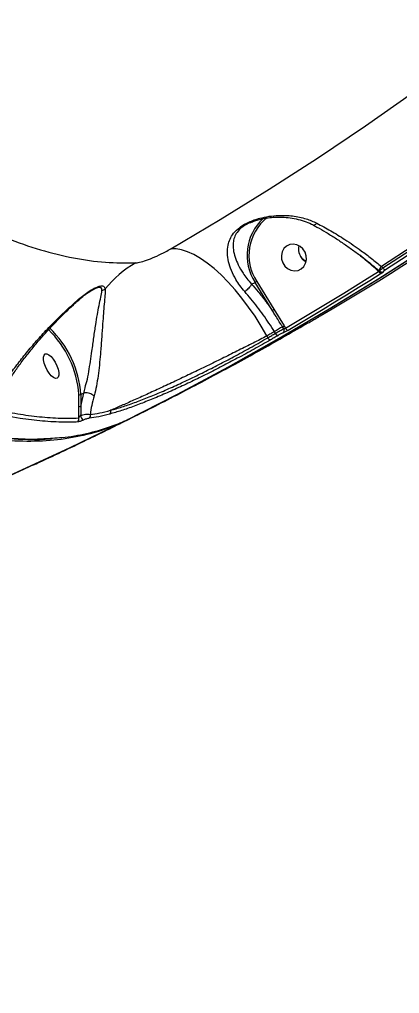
# Model space of a CAD drawing. Header units: millimetres. Extents: x -7245 to 6306, y -6696 to 5973.
# Drawn here: x 2299.5 to 2425.8, y -3013.6 to -2690.3 of the extents above; entities that cross this region are included whole.
import ezdxf

# ---------------------------------------------------------------- set-up
doc = ezdxf.new("R2010")
doc.units = ezdxf.units.MM
for name, color, linetype in [('DIKOM_ОБЪЕКТ', 7, 'Continuous'), ('DIKOM_РАЗМЕР_ЗОНА', 7, 'Continuous'), ('DIKOM_РАЗМЕР_ОБЪЕКТА', 7, 'Continuous')]:
    doc.layers.add(name, color=color, linetype=linetype)
doc.styles.add('style1', font='arial.ttf', dxfattribs={"width": 0.8})
doc.dimstyles.new('1-50', dxfattribs={"dimtxt": 300, "dimasz": 200, "dimexe": 100, "dimexo": 0, "dimgap": 100, "dimtad": 1, "dimtxsty": 'style1', "dimcen": 200, "dimclrd": 7, "dimclre": 7, "dimclrt": 7, "dimadec": 1, "dimazin": 2, "dimtfac": 1, "dimtmove": 0, "dimatfit": 2, "dimfxl": 0, "dimlwd": 25, "dimlwe": 18, "dimarcsym": 0})

# ---------------------------------------------------------------- blocks, each defined once
blk = doc.blocks.new('*D10')
at = {"layer": 'Defpoints', "color": 0, "transparency": 16777216}
for p in [(-4365.71, 2792.53), (4306.16, 475.6), (4306.16, -5965.27)]:
    blk.add_point(p, dxfattribs=at)
at = {"layer": 'DIKOM_РАЗМЕР_ОБЪЕКТА', "color": 7, "lineweight": 18, "transparency": 16777216}
for p, q in [((-4365.71, 2792.53), (-4365.71, -6065.27)), ((4306.16, 475.6), (4306.16, -6065.27))]:
    blk.add_line(p, q, dxfattribs=at)
at = {"layer": 'DIKOM_РАЗМЕР_ОБЪЕКТА', "color": 7, "lineweight": 25, "transparency": 16777216}
blk.add_line((-4165.71, -5965.27), (4106.16, -5965.27), dxfattribs=at)
at = {"layer": 'DIKOM_РАЗМЕР_ОБЪЕКТА', "color": 7, "transparency": 16777216}
for points in [[(-4165.71, -5931.93), (-4165.71, -5998.6), (-4365.71, -5965.27)], [(4106.16, -5931.93), (4106.16, -5998.6), (4306.16, -5965.27)]]:
    blk.add_solid(points, dxfattribs=at)
at = {"layer": 'DIKOM_РАЗМЕР_ОБЪЕКТА', "color": 7, "transparency": 16777216, "insert": (-85.78, -5712.1), "char_height": 300, "attachment_point": 5, "style": 'style1'}
blk.add_mtext('8650', dxfattribs=at)
blk = doc.blocks.new('*D12')
at = {"layer": 'Defpoints', "color": 0, "transparency": 16777216}
for p in [(-5865.71, 123.34), (6306.18, -91.92), (6306.18, -6596.14)]:
    blk.add_point(p, dxfattribs=at)
at = {"layer": 'DIKOM_РАЗМЕР_ЗОНА', "color": 7, "lineweight": 18, "transparency": 16777216}
for p, q in [((-5865.71, 123.34), (-5865.71, -6696.14)), ((6306.18, -91.92), (6306.18, -6696.14))]:
    blk.add_line(p, q, dxfattribs=at)
at = {"layer": 'DIKOM_РАЗМЕР_ЗОНА', "color": 7, "lineweight": 25, "transparency": 16777216}
blk.add_line((-5665.71, -6596.14), (6106.18, -6596.14), dxfattribs=at)
at = {"layer": 'DIKOM_РАЗМЕР_ЗОНА', "color": 7, "transparency": 16777216}
for points in [[(-5665.71, -6562.81), (-5665.71, -6629.48), (-5865.71, -6596.14)], [(6106.18, -6562.81), (6106.18, -6629.48), (6306.18, -6596.14)]]:
    blk.add_solid(points, dxfattribs=at)
at = {"layer": 'DIKOM_РАЗМЕР_ЗОНА', "color": 7, "transparency": 16777216, "insert": (-71.19, -6342.97), "char_height": 300, "attachment_point": 5, "style": 'style1'}
blk.add_mtext('12150', dxfattribs=at)

msp = doc.modelspace()

# ---------------------------------------------------------------- linework, layer by layer
at = {"layer": 'DIKOM_ОБЪЕКТ', "color": 7, "linetype": 'Continuous', "lineweight": 15}
for p, q in [((2376.281, -2757.728), (2376.112, -2757.794)), ((2413.913, -2769.678), (2412.629, -2768.57)), ((2419.081, -2773.752), (2419.27, -2773.915)), ((2419.176, -2773.905), (2419.282, -2773.905)), ((2419.793, -2772.271), (2420.313, -2772.72)), ((2378.386, -2777.269), (2384.073, -2786.484)), ((2376.64, -2778.128), (2377.818, -2777.602)), ((2383.505, -2786.818), (2377.818, -2777.602)), ((2384.073, -2786.484), (2387.453, -2792.034)), ((2398.769, -2789.135), (2398.742, -2789.152)), ((2387.329, -2793.011), (2386.921, -2792.349)), ((2387.453, -2792.034), (2387.92, -2792.791)), ((2393.727, -2792.058), (2395.469, -2791.057)), ((2381.782, -2795.366), (2382.073, -2795.959)), ((2384.607, -2794.49), (2384.261, -2793.929)), ((2319.233, -2818.68), (2319.262, -2814.745)), ((2319.929, -2818.771), (2320.915, -2814.357)), ((2319.959, -2814.834), (2319.929, -2818.771)), ((2320.915, -2814.357), (2319.959, -2814.834)), ((2320.915, -2814.357), (2320.918, -2814.356)), ((2319.224, -2822.597), (2319.233, -2818.68)), ((2337.427, -2822.211), (2333.608, -2824.106)), ((2335.643, -2823.11), (2337.902, -2821.972)), ((2334.868, -2823.458), (2334.905, -2823.44)), ((2301.202, -2839.484), (2303.345, -2838.521))]:
    msp.add_line(p, q, dxfattribs=at)
at = {"layer": 'DIKOM_ОБЪЕКТ', "color": 7, "linetype": 'Continuous', "lineweight": 15, "flags": 128}
for points in [[(2349.835, -2766.446), (2366.279, -2756.727), (2382.537, -2746.687), (2398.603, -2736.327), (2414.474, -2725.651), (2430.143, -2714.664)], [(2502.283, -2713.688), (2492.28, -2721.465), (2482.186, -2729.113), (2472.003, -2736.634), (2461.732, -2744.025), (2451.374, -2751.284), (2440.93, -2758.413), (2430.403, -2765.408), (2419.793, -2772.271)], [(2420.313, -2772.72), (2430.9, -2765.87), (2441.405, -2758.887), (2451.826, -2751.772), (2462.163, -2744.526), (2472.412, -2737.149), (2482.574, -2729.644), (2492.647, -2722.01), (2502.63, -2714.25)], [(2503.568, -2714.897), (2493.577, -2722.664), (2483.496, -2730.303), (2473.325, -2737.816), (2463.067, -2745.198), (2452.723, -2752.45), (2442.293, -2759.571), (2431.779, -2766.559), (2421.183, -2773.415)], [(2334.905, -2823.44), (2352.056, -2814.664), (2369.041, -2805.562), (2385.854, -2796.136), (2402.491, -2786.389), (2418.945, -2776.325), (2435.212, -2765.946)], [(2435.951, -2765.616), (2419.684, -2775.994), (2403.229, -2786.058), (2386.593, -2795.805), (2369.78, -2805.231), (2352.795, -2814.334), (2335.643, -2823.11)], [(2381.782, -2795.366), (2379.863, -2792.063), (2377.826, -2788.851), (2375.692, -2785.759), (2373.478, -2782.814), (2371.206, -2780.043), (2368.896, -2777.473), (2366.569, -2775.125), (2364.247, -2773.023), (2361.949, -2771.185), (2359.699, -2769.626), (2357.515, -2768.363), (2355.418, -2767.406), (2353.427, -2766.764), (2351.561, -2766.443), (2349.835, -2766.446)], [(2387.698, -2772.185), (2388.636, -2773.028), (2389.742, -2773.573), (2390.927, -2773.773), (2392.096, -2773.614), (2393.153, -2773.108), (2394.014, -2772.297), (2394.607, -2771.246), (2394.885, -2770.039), (2394.826, -2768.777), (2394.434, -2767.559), (2393.742, -2766.485), (2392.804, -2765.642), (2391.698, -2765.097), (2390.512, -2764.897), (2389.344, -2765.056), (2388.286, -2765.562), (2387.426, -2766.373), (2386.833, -2767.424), (2386.555, -2768.63), (2386.614, -2769.893), (2387.005, -2771.111), (2387.698, -2772.185)], [(2394.77, -2770.729), (2394.347, -2770.474), (2393.409, -2769.631)], [(2399.475, -2788.712), (2403.385, -2786.412), (2407.284, -2784.094), (2411.173, -2781.759), (2415.051, -2779.406), (2418.92, -2777.036), (2422.779, -2774.648), (2426.627, -2772.243), (2430.465, -2769.821)], [(2387.92, -2792.791), (2391.825, -2790.493), (2395.721, -2788.177), (2399.607, -2785.844), (2403.483, -2783.493), (2407.348, -2781.125), (2411.203, -2778.74), (2415.048, -2776.336), (2418.883, -2773.916)], [(2419.176, -2773.905), (2419.192, -2773.874), (2419.2, -2773.855)], [(2419.753, -2774.611), (2415.916, -2777.033), (2412.067, -2779.439), (2408.209, -2781.827), (2404.34, -2784.197), (2400.462, -2786.549), (2396.573, -2788.885), (2392.674, -2791.202), (2388.765, -2793.502)], [(2395.469, -2791.057), (2395.787, -2790.874), (2396.104, -2790.69), (2396.421, -2790.507), (2396.738, -2790.323), (2397.055, -2790.139), (2397.372, -2789.955), (2397.689, -2789.771), (2398.005, -2789.587)], [(2384.261, -2793.929), (2383.951, -2794.108), (2383.642, -2794.288), (2383.332, -2794.469), (2383.022, -2794.648), (2382.712, -2794.827), (2382.402, -2795.007), (2382.092, -2795.187), (2381.782, -2795.366)], [(2382.073, -2795.959), (2382.39, -2795.776), (2382.707, -2795.592), (2383.024, -2795.409), (2383.341, -2795.225), (2383.657, -2795.042), (2383.974, -2794.858), (2384.29, -2794.674), (2384.607, -2794.49)], [(2385.448, -2795.203), (2385.131, -2795.387), (2384.814, -2795.571), (2384.497, -2795.755), (2384.18, -2795.939), (2383.863, -2796.123), (2383.546, -2796.306), (2383.229, -2796.49), (2382.911, -2796.673)], [(2312.059, -2809.431), (2311.512, -2809.476), (2310.849, -2809.189), (2310.123, -2808.596), (2309.394, -2807.743), (2308.72, -2806.699), (2308.156, -2805.549), (2307.748, -2804.386), (2307.529, -2803.304), (2307.517, -2802.393), (2307.712, -2801.722), (2308.099, -2801.35), (2308.646, -2801.304), (2309.31, -2801.591), (2310.035, -2802.184), (2310.765, -2803.037), (2311.439, -2804.081), (2312.002, -2805.231), (2312.41, -2806.394), (2312.629, -2807.476), (2312.642, -2808.388), (2312.446, -2809.058), (2312.059, -2809.431)], [(2283.827, -2847.218), (2298.056, -2840.933), (2315.539, -2832.848), (2332.867, -2824.432)], [(2333.608, -2824.106), (2316.28, -2832.522), (2298.797, -2840.607), (2289.693, -2844.659)], [(2335.399, -2823.193), (2335.433, -2823.186), (2335.615, -2823.124)], [(2335.643, -2823.11), (2335.563, -2823.125), (2335.538, -2823.124)]]:
    msp.add_lwpolyline(points, dxfattribs=at)
at = {"layer": 'DIKOM_ОБЪЕКТ', "color": 7, "linetype": 'Continuous', "lineweight": 15}
for centre, radius, start, end in [((2391.645, -2768.598), 16.5, 132.47864, 213.06999), ((2391.641, -2768.554), 15.864, 128.09001, 213.32425), ((2397.037, -2766.51), 4.789, 166.44025, 241.7521), ((2397.056, -2766.501), 4.806, 166.60045, 220.64046), ((2356.115, -2802.633), 36.257, 119.60541, 140.86383), ((2419.915, -2773.516), 1.107, 201.17332, 261.60664), ((2421.563, -2774.044), 2.506, 134.94505, 173.16854), ((2419.952, -2773.387), 0.933, 213.75676, 289.76816), ((2419.994, -2773.25), 0.901, 280.29735, 301.95722), ((2421.352, -2772.312), 1.116, 201.45414, 261.2952), ((2375.255, -2772.576), 5.642, 297.01699, 303.70793), ((2326.326, -2777.745), 2.606, 283.82905, 309.73507), ((2381.073, -2782.027), 5.373, 296.91841, 303.94962), ((2286.334, -2817.123), 33.014, 4.13103, 46.31079), ((2285.861, -2817.343), 34.19, 4.20757, 45.95064), ((2402.235, -2821.172), 32.639, 117.98285, 123.41529), ((2384.013, -2786.843), 6.227, 297.83443, 303.52882), ((2386.512, -2793.567), 0.988, 307.0785, 34.22113), ((2388.938, -2792.439), 1.077, 199.06066, 260.74549), ((2383.094, -2795.61), 1.079, 198.86848, 260.27866), ((2385.629, -2794.137), 1.081, 199.01981, 260.33939), ((2319.677, -2814.271), 0.63, 228.78107, 296.54903), ((2319.649, -2818.208), 0.629, 228.66842, 296.50734), ((2322.537, -2821.328), 2.712, 189.77223, 227.59197), ((2322.134, -2821.824), 1.034, 301.85016, 22.46206), ((2328.887, -2820.504), 1.016, 309.37426, 26.71715), ((2318.27, -2823.012), 1.04, 299.94593, 23.50208), ((2332.475, -2823.656), 0.869, 296.80011, 327.81449), ((2332.429, -2823.533), 1, 296.45092, 324.84119), ((2333.524, -2823.84), 0.279, 233.81519, 287.42971), ((2333.221, -2823.334), 0.863, 296.63735, 324.22697), ((2334.465, -2822.543), 1, 293.75759, 296.55448)]:
    msp.add_arc(centre, radius, start, end, dxfattribs=at)
for points, knots in [([(2332.867, -2824.432), (2331.151, -2825.126), (2326.491, -2827.01), (2318.409, -2829.098), (2308.502, -2830.376), (2298.071, -2830.435), (2287.176, -2829.301), (2275.863, -2826.97), (2264.166, -2823.441), (2252.095, -2818.694), (2239.679, -2812.761), (2226.959, -2805.671), (2213.994, -2797.461), (2200.845, -2788.165), (2187.551, -2777.805), (2174.132, -2766.374), (2160.613, -2753.912), (2147.035, -2740.47), (2133.464, -2726.109), (2119.96, -2710.898), (2106.734, -2695.069), (2093.803, -2678.673), (2081.18, -2661.779), (2068.734, -2644.237), (2056.521, -2626.123), (2044.595, -2607.513), (2032.842, -2588.216), (2021.304, -2568.23), (2010.007, -2547.582), (1999.13, -2526.586), (1988.72, -2505.341), (1978.827, -2483.946), (1969.488, -2462.466), (1960.729, -2440.936), (1952.552, -2419.393), (1944.979, -2397.904), (1938.041, -2376.567), (1931.785, -2355.489), (1926.543, -2336.05), (1923.653, -2323.8), (1922.363, -2318.332)], [0, 0, 0, 0, 0.015652, 0.0424895, 0.0694113, 0.0963764, 0.1233415, 0.1502635, 0.1771007, 0.203938, 0.23086, 0.2578251, 0.2847901, 0.3117122, 0.3385491, 0.3653864, 0.3923085, 0.4192737, 0.4462389, 0.4731606, 0.4999983, 0.5258461, 0.5517704, 0.5777322, 0.6036941, 0.6296183, 0.6554664, 0.6823044, 0.7092256, 0.7361905, 0.7631562, 0.7900778, 0.8169157, 0.8437526, 0.8706753, 0.8976397, 0.9246051, 0.9515272, 0.9783651, 1, 1, 1, 1]), ([(1923.794, -2318.982), (1924.11, -2320.369), (1925.183, -2325.088), (1927.193, -2333.237), (1929.813, -2343.4), (1932.599, -2353.615), (1935.535, -2363.853), (1938.622, -2374.118), (1941.861, -2384.414), (1945.253, -2394.744), (1948.799, -2405.11), (1952.499, -2415.517), (1956.354, -2425.966), (1960.367, -2436.461), (1964.538, -2447.005), (1968.864, -2457.59), (1973.331, -2468.179), (1977.92, -2478.729), (1982.619, -2489.211), (1987.427, -2499.621), (1992.345, -2509.963), (1997.373, -2520.241), (2002.514, -2530.459), (2007.768, -2540.619), (2013.139, -2550.724), (2018.625, -2560.777), (2024.231, -2570.781), (2029.955, -2580.734), (2035.782, -2590.61), (2041.688, -2600.367), (2047.653, -2609.972), (2053.67, -2619.412), (2059.741, -2628.694), (2065.869, -2637.822), (2072.056, -2646.797), (2078.302, -2655.625), (2084.611, -2664.307), (2090.983, -2672.844), (2097.422, -2681.24), (2103.928, -2689.496), (2110.489, -2697.596), (2117.079, -2705.507), (2123.673, -2713.199), (2130.258, -2720.657), (2136.836, -2727.884), (2143.412, -2734.881), (2149.984, -2741.656), (2156.557, -2748.208), (2163.131, -2754.538), (2169.709, -2760.649), (2176.293, -2766.543), (2182.885, -2772.22), (2189.477, -2777.674), (2196.047, -2782.886), (2202.567, -2787.834), (2209.023, -2792.504), (2215.411, -2796.897), (2221.736, -2801.014), (2227.998, -2804.859), (2234.202, -2808.432), (2240.347, -2811.734), (2246.435, -2814.766), (2252.469, -2817.529), (2258.45, -2820.021), (2264.375, -2822.244), (2270.228, -2824.189), (2275.985, -2825.848), (2281.627, -2827.211), (2287.148, -2828.284), (2292.551, -2829.06), (2297.838, -2829.551), (2303.004, -2829.734), (2307.144, -2829.699), (2309.517, -2829.494), (2310.249, -2829.431)], [0, 0, 0, 0, 0.0059367, 0.0201885, 0.0344434, 0.0486268, 0.0627438, 0.0768127, 0.0908473, 0.1048651, 0.118882, 0.13291, 0.1469634, 0.1610581, 0.1752099, 0.1894364, 0.2036936, 0.2178969, 0.2320309, 0.2461105, 0.260151, 0.2741707, 0.2881841, 0.3022071, 0.3162493, 0.3303291, 0.3444616, 0.3586639, 0.372922, 0.3871557, 0.4013101, 0.4154043, 0.4294568, 0.4434829, 0.4574978, 0.4715183, 0.4855556, 0.4996252, 0.5137422, 0.5279244, 0.5421776, 0.5564291, 0.570608, 0.5847236, 0.5987923, 0.6128289, 0.6268518, 0.6408751, 0.6549113, 0.6689756, 0.6830835, 0.6972513, 0.7114943, 0.7257557, 0.7399668, 0.7541096, 0.7682012, 0.7822568, 0.7962926, 0.8103247, 0.8243663, 0.8384303, 0.8525327, 0.8666882, 0.8809132, 0.8951832, 0.9094225, 0.923583, 0.937682, 0.951734, 0.965754, 0.9797562, 0.9937556, 1, 1, 1, 1]), ([(1924.212, -2318.443), (1925.143, -2322.397), (1927.652, -2333.05), (1932.31, -2350.71), (1938.336, -2371.431), (1945.085, -2392.59), (1952.553, -2414.123), (1960.734, -2435.965), (1969.448, -2457.634), (1978.651, -2479.06), (1988.291, -2500.18), (1998.527, -2521.337), (2009.346, -2542.459), (2020.726, -2563.468), (2032.415, -2583.904), (2044.366, -2603.708), (2056.528, -2622.84), (2069.097, -2641.612), (2082.048, -2659.94), (2095.343, -2677.749), (2108.69, -2694.646), (2122.041, -2710.598), (2135.353, -2725.584), (2148.839, -2739.853), (2162.461, -2753.322), (2176.172, -2765.923), (2189.673, -2777.378), (2202.92, -2787.675), (2215.879, -2796.828), (2228.762, -2804.986), (2241.519, -2812.076), (2254.102, -2818.049), (2265.719, -2822.569), (2276.393, -2825.825), (2286.171, -2828.021), (2295.651, -2829.299), (2303.793, -2829.751), (2308.617, -2829.389), (2310.516, -2829.247)], [0, 0, 0, 0, 0.0168188, 0.0453111, 0.0738248, 0.1023162, 0.1316356, 0.1609794, 0.1902991, 0.2187906, 0.2473048, 0.2757964, 0.3051159, 0.334459, 0.363779, 0.3922707, 0.420784, 0.4492762, 0.4785955, 0.5079389, 0.5372584, 0.5657506, 0.594264, 0.6227561, 0.6520756, 0.6814192, 0.7107386, 0.7392301, 0.7677441, 0.7962359, 0.8255552, 0.8548987, 0.8842183, 0.9090161, 0.933843, 0.95867, 0.9837322, 1, 1, 1, 1]), ([(2005.64, -2356.758), (2007.394, -2362.438), (2010.903, -2373.805), (2016.748, -2391.005), (2022.997, -2408.261), (2029.769, -2425.774), (2037.062, -2443.506), (2044.881, -2461.418), (2053.1, -2479.221), (2061.983, -2497.452), (2071.572, -2516.057), (2081.882, -2534.967), (2092.577, -2553.543), (2103.606, -2571.698), (2114.916, -2589.348), (2126.463, -2606.413), (2138.228, -2622.854), (2150.187, -2638.659), (2162.314, -2653.801), (2174.55, -2668.213), (2186.84, -2681.824), (2199.132, -2694.575), (2211.409, -2706.428), (2223.648, -2717.385), (2235.82, -2727.428), (2247.87, -2736.512), (2259.74, -2744.592), (2271.608, -2751.766), (2283.429, -2757.936), (2295.156, -2763.038), (2306.552, -2766.952), (2317.557, -2769.62), (2328.182, -2771.149), (2334.864, -2771.123), (2338.203, -2771.11)], [0, 0, 0, 0, 0.0277671, 0.0555669, 0.0833665, 0.111133, 0.1400381, 0.1689798, 0.1979226, 0.2268282, 0.2586371, 0.2905486, 0.3225105, 0.3544713, 0.386382, 0.4181914, 0.449896, 0.4817004, 0.5135558, 0.545411, 0.5772149, 0.6089192, 0.6405475, 0.6722757, 0.7040553, 0.7358346, 0.7675624, 0.7991909, 0.8325942, 0.8660266, 0.8994297, 0.9329432, 0.9664866, 1, 1, 1, 1]), ([(2374.371, -2780.642), (2373.827, -2779.988), (2372.737, -2778.679), (2371.21, -2776.312), (2369.876, -2773.622), (2368.943, -2770.673), (2368.552, -2767.866), (2368.739, -2765.378), (2369.422, -2763.195), (2370.614, -2761.212), (2372.273, -2759.592), (2374.11, -2758.389), (2375.716, -2757.559), (2377.496, -2756.849), (2379.775, -2756.151), (2382.507, -2755.598), (2386.168, -2755.258), (2390.311, -2755.427), (2394.599, -2756.272), (2397.15, -2757.407), (2398.312, -2757.924)], [0, 0, 0, 0, 0.0450815, 0.0901865, 0.1588836, 0.2276797, 0.298399, 0.369111, 0.4250495, 0.4808239, 0.5408226, 0.5713843, 0.6019547, 0.6344692, 0.6670315, 0.7198501, 0.7727732, 0.8528869, 0.9329905, 1, 1, 1, 1]), ([(2376.112, -2757.794), (2376.107, -2757.796), (2375.338, -2758.122), (2374.444, -2758.632), (2372.943, -2759.702), (2371.73, -2760.96), (2370.862, -2762.662), (2370.456, -2764.554), (2370.525, -2766.72), (2371.109, -2769.177), (2372.173, -2771.791), (2373.542, -2774.187), (2375.064, -2776.34), (2376.099, -2777.514), (2376.638, -2778.13), (2376.638, -2778.13)], [0, 0, 0, 0, 0.0004315, 0.073859, 0.0944824, 0.1886151, 0.2789006, 0.3722354, 0.4911116, 0.612392, 0.7285126, 0.8474489, 0.9230688, 0.9999603, 1, 1, 1, 1]), ([(2376.282, -2757.732), (2376.393, -2757.68), (2376.955, -2757.413), (2378.125, -2757.021), (2379.797, -2756.552), (2381.713, -2756.184), (2383.864, -2755.939), (2386.265, -2755.866), (2388.846, -2756.024), (2391.514, -2756.452), (2394.115, -2757.202), (2396.003, -2757.915), (2396.948, -2758.471), (2397.128, -2758.577)], [0, 0, 0, 0, 0.0169385, 0.0864116, 0.1625292, 0.2485097, 0.3475103, 0.4573136, 0.5807678, 0.7105171, 0.8411333, 0.9697493, 1, 1, 1, 1]), ([(2397.151, -2758.532), (2397.231, -2758.562), (2397.405, -2758.626), (2397.795, -2758.424), (2398.117, -2758.14), (2398.285, -2757.954), (2398.312, -2757.924)], [0, 0, 0, 0, 0.2897823, 0.634244, 0.94124, 1, 1, 1, 1]), ([(2398.312, -2757.924), (2399.857, -2758.752), (2402.973, -2760.422), (2407.957, -2763.5), (2412.495, -2766.602), (2416.534, -2769.616), (2418.703, -2771.383), (2419.793, -2772.271)], [0, 0, 0, 0, 0.2106437, 0.4247587, 0.6762056, 0.8373922, 1, 1, 1, 1]), ([(2397.147, -2758.567), (2397.545, -2758.777), (2398.941, -2759.513), (2401.382, -2760.938), (2404.452, -2762.832), (2407.543, -2764.877), (2410.627, -2767.047), (2413.672, -2769.331), (2416.505, -2771.571), (2418.263, -2773.074), (2419.065, -2773.759)], [0, 0, 0, 0, 0.0535943, 0.188213, 0.3243695, 0.4619927, 0.6009455, 0.7409918, 0.8817498, 1, 1, 1, 1]), ([(2338.203, -2771.11), (2338.738, -2771.041), (2339.815, -2770.902), (2342.353, -2770.052), (2345.198, -2768.862), (2347.799, -2767.589), (2349.254, -2766.772), (2349.835, -2766.446)], [0, 0, 0, 0, 0.2099107, 0.4228985, 0.6382584, 0.8553644, 1, 1, 1, 1]), ([(2418.883, -2773.916), (2418.722, -2773.778), (2417.071, -2772.357), (2415.411, -2770.949), (2413.913, -2769.678)], [0, 0, 0, 0, 0.0974015, 1, 1, 1, 1]), ([(2418.883, -2773.916), (2418.959, -2773.913), (2419.064, -2773.908), (2419.152, -2773.906), (2419.176, -2773.905)], [0, 0, 0, 0, 0.7207661, 1, 1, 1, 1]), ([(2419.293, -2773.888), (2419.275, -2773.884), (2419.209, -2773.869), (2419.357, -2773.644), (2419.717, -2773.248), (2420.115, -2772.895), (2420.313, -2772.72)], [0, 0, 0, 0, 0.1139565, 0.4054343, 0.7043708, 1, 1, 1, 1]), ([(2419.28, -2773.904), (2419.322, -2773.944), (2419.434, -2774.048), (2419.659, -2774.13), (2419.898, -2774.166), (2420.066, -2774.155), (2420.138, -2774.139), (2420.154, -2774.135)], [0, 0, 0, 0, 0.1752959, 0.4584386, 0.7066692, 0.931722, 1, 1, 1, 1]), ([(2420.471, -2774.015), (2420.498, -2774.015), (2420.554, -2774.016), (2420.467, -2774.114), (2420.33, -2774.217), (2420.267, -2774.265)], [0, 0, 0, 0, 0.3510391, 0.7015527, 1, 1, 1, 1]), ([(2421.183, -2773.415), (2421.047, -2773.505), (2420.773, -2773.683), (2420.507, -2773.886), (2420.382, -2774.013), (2420.442, -2774.014), (2420.471, -2774.015)], [0, 0, 0, 0, 0.2566397, 0.513672, 0.7611789, 1, 1, 1, 1]), ([(2420.267, -2774.265), (2420.227, -2774.294), (2420.087, -2774.396), (2419.892, -2774.521), (2419.753, -2774.611)], [0, 0, 0, 0, 0.2880482, 1, 1, 1, 1]), ([(2319.057, -2783.584), (2319.434, -2783.245), (2320.301, -2782.465), (2321.628, -2781.459), (2322.897, -2780.607), (2323.773, -2780.097), (2324.159, -2779.926), (2324.253, -2779.884)], [0, 0, 0, 0, 0.2142952, 0.4929, 0.7290348, 0.9338204, 1, 1, 1, 1]), ([(2319.169, -2783.188), (2320.359, -2782.232), (2321.994, -2780.917), (2324.075, -2779.694), (2325.438, -2779.033), (2326.706, -2778.657), (2327.722, -2778.789), (2327.893, -2779.398), (2327.992, -2779.75)], [0, 0, 0, 0, 0.3030752, 0.4164254, 0.529514, 0.6687612, 0.80854, 1, 1, 1, 1]), ([(2320.918, -2814.356), (2320.918, -2814.356), (2321.082, -2814.357), (2321.258, -2812.433), (2321.986, -2810.677), (2322.568, -2807.193), (2323.139, -2803.819), (2323.688, -2799.98), (2324.259, -2795.81), (2324.841, -2791.757), (2325.421, -2788.218), (2325.99, -2785.165), (2326.612, -2782.369), (2326.836, -2780.98), (2326.949, -2780.276)], [0, 0, 0, 0, 0.0000064, 0.0265081, 0.1075921, 0.1917926, 0.2740913, 0.358652, 0.4713105, 0.5879763, 0.6854128, 0.7846707, 0.8908684, 1, 1, 1, 1]), ([(2326.949, -2780.276), (2326.94, -2779.923), (2326.925, -2779.321), (2326.06, -2779.185), (2325.061, -2779.483), (2324.374, -2779.839), (2324.169, -2779.945)], [0, 0, 0, 0, 0.3682906, 0.6280688, 0.8894687, 1, 1, 1, 1]), ([(2327.992, -2779.75), (2327.998, -2780.434), (2328.01, -2781.805), (2327.69, -2784.666), (2327.431, -2787.835), (2327.151, -2791.485), (2326.868, -2795.724), (2326.554, -2800.083), (2326.198, -2804.122), (2325.792, -2807.727), (2325.263, -2811.193), (2324.747, -2813.694), (2324.398, -2814.972), (2324.312, -2815.286)], [0, 0, 0, 0, 0.1071316, 0.21458, 0.3113408, 0.4081024, 0.5217544, 0.6352891, 0.7192723, 0.8031786, 0.8878167, 0.9724059, 1, 1, 1, 1]), ([(2376.638, -2778.13), (2376.582, -2778.284), (2376.47, -2778.592), (2376.045, -2779.179), (2375.486, -2779.779), (2374.933, -2780.251), (2374.559, -2780.521), (2374.406, -2780.62), (2374.371, -2780.642)], [0, 0, 0, 0, 0.2123655, 0.4247013, 0.6370341, 0.8493354, 0.9654834, 1, 1, 1, 1]), ([(2376.638, -2778.13), (2376.639, -2778.13), (2376.639, -2778.13), (2376.64, -2778.129), (2376.64, -2778.128)], [0, 0, 0, 0, 0.7493023, 1, 1, 1, 1]), ([(2376.64, -2778.128), (2377.372, -2778.972), (2378.917, -2780.752), (2381.222, -2783.656), (2382.742, -2785.761), (2383.505, -2786.818)], [0, 0, 0, 0, 0.3093657, 0.6532051, 1, 1, 1, 1]), ([(2290.443, -2817.877), (2290.999, -2816.812), (2292.138, -2814.629), (2294.311, -2811.121), (2296.858, -2807.397), (2299.777, -2803.507), (2302.994, -2799.558), (2306.467, -2795.593), (2310.245, -2791.584), (2314.399, -2787.446), (2317.58, -2784.607), (2319.169, -2783.188)], [0, 0, 0, 0, 0.1079627, 0.2212667, 0.3345716, 0.4497834, 0.5649846, 0.6720724, 0.7791243, 0.8896186, 1, 1, 1, 1]), ([(2290.934, -2819.152), (2291.135, -2818.708), (2291.726, -2817.402), (2292.978, -2815.068), (2294.68, -2812.157), (2296.663, -2809.068), (2298.899, -2805.839), (2301.361, -2802.535), (2304, -2799.226), (2306.763, -2795.974), (2309.554, -2792.884), (2312.269, -2790.026), (2314.863, -2787.437), (2317.088, -2785.314), (2318.509, -2784.049), (2319.037, -2783.579)], [0, 0, 0, 0, 0.0452112, 0.1331405, 0.223002, 0.3148045, 0.4084846, 0.5026799, 0.5931715, 0.6803787, 0.7641914, 0.8371677, 0.9031113, 0.963987, 1, 1, 1, 1]), ([(2319.169, -2783.188), (2319.169, -2783.21), (2319.17, -2783.364), (2319.151, -2783.527), (2319.04, -2783.563), (2319.027, -2783.567)], [0, 0, 0, 0, 0.12634, 0.8968508, 1, 1, 1, 1]), ([(2384.261, -2793.929), (2383.052, -2792.063), (2380.598, -2788.279), (2377.189, -2783.874), (2375.064, -2781.436), (2374.371, -2780.642)], [0, 0, 0, 0, 0.3959075, 0.8032202, 1, 1, 1, 1]), ([(2386.921, -2792.349), (2386.746, -2792.066), (2385.873, -2790.65), (2384.746, -2788.799), (2383.772, -2787.244), (2383.505, -2786.818)], [0, 0, 0, 0, 0.153622, 0.7682885, 1, 1, 1, 1]), ([(2398.005, -2789.587), (2398.131, -2789.513), (2398.382, -2789.367), (2398.6, -2789.24), (2398.648, -2789.211), (2398.655, -2789.207)], [0, 0, 0, 0, 0.4642713, 0.9284093, 1, 1, 1, 1]), ([(2398.655, -2789.207), (2398.677, -2789.194), (2398.747, -2789.152), (2398.776, -2789.135), (2398.816, -2789.111), (2398.855, -2789.085), (2398.878, -2789.067), (2398.89, -2789.057)], [0, 0, 0, 0, 0.210426, 0.6797035, 0.8562164, 0.9286988, 1, 1, 1, 1]), ([(2398.655, -2789.207), (2398.701, -2789.18), (2398.801, -2789.121), (2398.785, -2789.127), (2398.747, -2789.149), (2398.742, -2789.152)], [0, 0, 0, 0, 0.4228185, 0.9228247, 1, 1, 1, 1]), ([(2398.742, -2789.152), (2398.737, -2789.154), (2398.698, -2789.174), (2398.696, -2789.175), (2398.786, -2789.119), (2398.917, -2789.041), (2398.954, -2789.019)], [0, 0, 0, 0, 0.0605241, 0.4516861, 0.8426121, 1, 1, 1, 1]), ([(2398.754, -2789.139), (2398.755, -2789.139), (2398.759, -2789.137), (2398.811, -2789.104), (2398.9, -2789.052), (2398.954, -2789.019)], [0, 0, 0, 0, 0.1374434, 0.4695183, 1, 1, 1, 1]), ([(2398.954, -2789.019), (2399.003, -2788.99), (2399.133, -2788.913), (2399.344, -2788.789), (2399.475, -2788.712)], [0, 0, 0, 0, 0.3740331, 1, 1, 1, 1]), ([(2337.92, -2822.008), (2340.487, -2820.724), (2348.564, -2816.683), (2362.029, -2809.644), (2378.079, -2800.967), (2388.58, -2794.987), (2393.726, -2792.056)], [0, 0, 0, 0, 0.1359658, 0.4277639, 0.7195664, 1, 1, 1, 1]), ([(2384.607, -2794.49), (2384.641, -2794.469), (2384.896, -2794.313), (2385.422, -2794.006), (2386.159, -2793.596), (2386.843, -2793.236), (2387.167, -2793.086), (2387.329, -2793.011)], [0, 0, 0, 0, 0.0372945, 0.2780945, 0.5188294, 0.7594544, 1, 1, 1, 1]), ([(2387.329, -2793.011), (2387.365, -2793.002), (2387.437, -2792.983), (2387.585, -2792.929), (2387.745, -2792.869), (2387.857, -2792.818), (2387.912, -2792.794), (2387.92, -2792.791)], [0, 0, 0, 0, 0.2403526, 0.4814315, 0.7223733, 0.9632007, 1, 1, 1, 1]), ([(2382.911, -2796.673), (2381.138, -2797.686), (2377.591, -2799.713), (2372.181, -2802.658), (2366.908, -2805.433), (2361.833, -2808.01), (2356.751, -2810.493), (2351.724, -2812.84), (2346.811, -2815.017), (2342.07, -2816.99), (2337.575, -2818.709), (2333.336, -2820.186), (2330.798, -2820.922), (2329.532, -2821.29)], [0, 0, 0, 0, 0.1021804, 0.2043655, 0.2924887, 0.3808883, 0.4690108, 0.5574021, 0.6460784, 0.7344704, 0.8228816, 0.9115795, 1, 1, 1, 1]), ([(2381.782, -2795.366), (2380.266, -2796.142), (2377.233, -2797.694), (2372.428, -2800.109), (2367.496, -2802.558), (2362.483, -2805.012), (2357.457, -2807.443), (2352.479, -2809.811), (2347.615, -2812.094), (2342.928, -2814.257), (2338.487, -2816.266), (2334.347, -2818.1), (2331.516, -2819.321), (2330.072, -2819.93), (2329.795, -2820.047)], [0, 0, 0, 0, 0.0874406, 0.1748808, 0.263309, 0.3520147, 0.4404477, 0.5297478, 0.6193372, 0.708642, 0.7985495, 0.888752, 0.9786619, 1, 1, 1, 1]), ([(2329.795, -2820.047), (2331.036, -2819.691), (2333.523, -2818.977), (2337.677, -2817.54), (2342.08, -2815.862), (2346.725, -2813.935), (2351.536, -2811.805), (2356.46, -2809.509), (2361.436, -2807.077), (2366.405, -2804.552), (2371.568, -2801.83), (2376.865, -2798.943), (2380.337, -2796.954), (2382.073, -2795.959)], [0, 0, 0, 0, 0.0883747, 0.1770222, 0.2653921, 0.3537654, 0.4424291, 0.5308027, 0.6189497, 0.7073748, 0.7955235, 0.897758, 1, 1, 1, 1]), ([(2387.108, -2794.355), (2387.009, -2794.397), (2386.811, -2794.482), (2386.393, -2794.688), (2385.943, -2794.923), (2385.624, -2795.101), (2385.468, -2795.191), (2385.448, -2795.203)], [0, 0, 0, 0, 0.2407883, 0.4814696, 0.7222179, 0.9627831, 1, 1, 1, 1]), ([(2388.765, -2793.502), (2388.744, -2793.515), (2388.588, -2793.604), (2388.27, -2793.784), (2387.821, -2794.02), (2387.404, -2794.227), (2387.207, -2794.312), (2387.108, -2794.355)], [0, 0, 0, 0, 0.0372247, 0.2778862, 0.518513, 0.7591062, 1, 1, 1, 1]), ([(2324.312, -2815.286), (2324.286, -2815.26), (2324.181, -2815.158), (2323.869, -2814.905), (2323.282, -2814.578), (2322.469, -2814.325), (2321.631, -2814.229), (2321.156, -2814.314), (2320.918, -2814.356)], [0, 0, 0, 0, 0.034292, 0.136516, 0.3523443, 0.5682126, 0.7841279, 1, 1, 1, 1]), ([(2324.312, -2815.286), (2324.034, -2816.332), (2323.475, -2818.433), (2323.218, -2820.428), (2323.09, -2821.429)], [0, 0, 0, 0, 0.4979292, 1, 1, 1, 1]), ([(2319.929, -2818.771), (2319.922, -2819.007), (2319.89, -2820.014), (2319.876, -2821.019), (2319.865, -2821.788)], [0, 0, 0, 0, 0.2343303, 1, 1, 1, 1]), ([(2318.79, -2823.913), (2318.499, -2823.924), (2317.048, -2823.975), (2313.229, -2824.011), (2307.214, -2823.708), (2299.158, -2822.761), (2293.357, -2821.49), (2290.125, -2820.782)], [0, 0, 0, 0, 0.032166, 0.1608328, 0.4183958, 0.675956, 1, 1, 1, 1]), ([(2290.628, -2819.474), (2293.113, -2820.031), (2298.085, -2821.146), (2305.32, -2822.152), (2312.399, -2822.713), (2316.949, -2822.636), (2319.224, -2822.597)], [0, 0, 0, 0, 0.2493156, 0.4986265, 0.7493115, 1, 1, 1, 1]), ([(2319.224, -2822.597), (2319.266, -2822.516), (2319.345, -2822.364), (2319.507, -2822.138), (2319.658, -2821.966), (2319.765, -2821.865), (2319.825, -2821.817), (2319.852, -2821.798), (2319.865, -2821.788)], [0, 0, 0, 0, 0.3483135, 0.6490144, 0.8442736, 0.9340878, 0.9693871, 1, 1, 1, 1]), ([(2319.865, -2821.788), (2320.117, -2821.696), (2320.628, -2821.509), (2321.516, -2821.34), (2322.41, -2821.285), (2322.864, -2821.381), (2323.09, -2821.429)], [0, 0, 0, 0, 0.2146714, 0.4347768, 0.7188186, 1, 1, 1, 1]), ([(2329.532, -2821.29), (2328.28, -2821.613), (2325.76, -2822.266), (2323.712, -2822.556), (2322.68, -2822.702)], [0, 0, 0, 0, 0.4964913, 1, 1, 1, 1]), ([(2323.09, -2821.429), (2324.084, -2821.288), (2326.088, -2821.005), (2328.553, -2820.368), (2329.795, -2820.047)], [0, 0, 0, 0, 0.4964851, 1, 1, 1, 1]), ([(2303.917, -2838.264), (2304.668, -2837.927), (2311.039, -2835.069), (2321.806, -2829.968), (2331.747, -2825.054), (2336.165, -2822.871)], [0, 0, 0, 0, 0.0691164, 0.5862661, 1, 1, 1, 1]), ([(2310.516, -2829.247), (2311.555, -2829.201), (2315.48, -2829.025), (2321.91, -2827.801), (2328.993, -2825.882), (2333.194, -2824.147), (2334.905, -2823.44)], [0, 0, 0, 0, 0.1180124, 0.445797, 0.7743274, 1, 1, 1, 1]), ([(2320.708, -2823.331), (2320.671, -2823.348), (2320.506, -2823.424), (2320.163, -2823.567), (2319.671, -2823.737), (2319.162, -2823.874), (2318.917, -2823.9), (2318.79, -2823.913)], [0, 0, 0, 0, 0.0490329, 0.2179088, 0.4266437, 0.7022336, 1, 1, 1, 1]), ([(2322.68, -2822.702), (2322.54, -2822.725), (2322.264, -2822.77), (2321.725, -2822.925), (2321.184, -2823.118), (2320.863, -2823.262), (2320.708, -2823.331)], [0, 0, 0, 0, 0.2974832, 0.588961, 0.8028478, 1, 1, 1, 1])]:
    msp.add_open_spline(points, degree=3, knots=knots, dxfattribs=at)

# ---------------------------------------------------------------- dimensions: what is measured, and where the dimension line sits
at = {"layer": 'DIKOM_РАЗМЕР_ЗОНА'}
dim = msp.add_linear_dim(base=(6306.184, -6596.144), p1=(-5865.714, 123.344), p2=(6306.184, -91.922), text='12150', dimstyle='1-50', dxfattribs=at)
dim.commit()
dim.dimension.update_dxf_attribs({"geometry": '*D12', "text_midpoint": (-71.192, -6596.144), "dimtype": 160})
at = {"layer": 'DIKOM_РАЗМЕР_ОБЪЕКТА'}
dim = msp.add_linear_dim(base=(4306.158, -5965.268), p1=(-4365.714, 2792.532), p2=(4306.158, 475.605), text='8650', dimstyle='1-50', dxfattribs=at)
dim.commit()
dim.dimension.update_dxf_attribs({"geometry": '*D10', "text_midpoint": (-85.784, -5965.268), "dimtype": 160})

doc.saveas('drawing.dxf')
